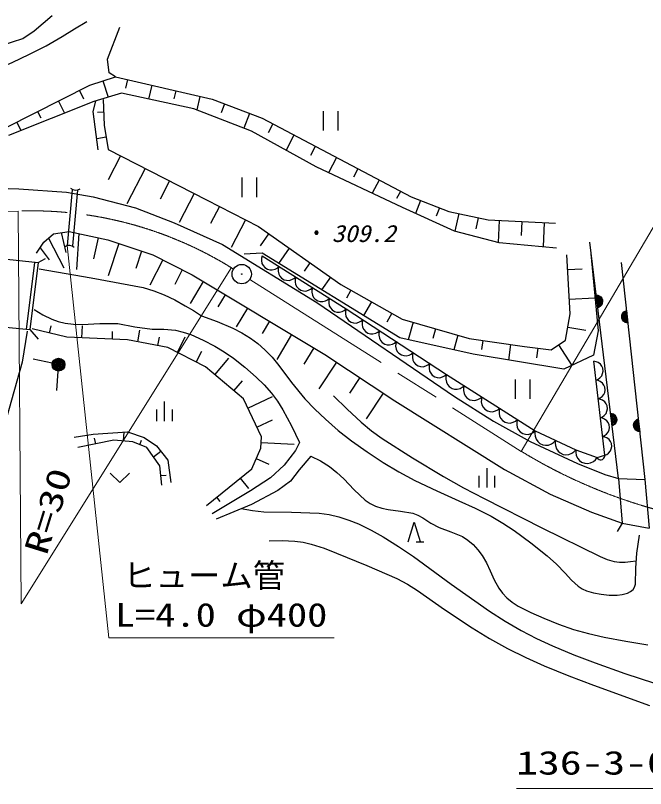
# Model space of a CAD drawing. Units: millimetres, scale not verified. Extents: x 40000 to 680000, y 20000 to 380000.
# Drawn here: x 354168 to 402784, y 265785 to 325430 of the extents above; entities that cross this region are included whole.
import ezdxf
from ezdxf.enums import TextEntityAlignment as Align

# ---------------------------------------------------------------- set-up
doc = ezdxf.new("R2010")
doc.units = ezdxf.units.MM
doc.header["$LTSCALE"] = 1000
doc.linetypes.add('CHAIN', pattern=[18.5, 12, -1.5, 3.5, -1.5])
for name, color, linetype, lineweight in [('M-BGD', 7, 'Continuous', 25), ('M-BGD-HTXT', 7, 'Continuous', 13), ('M-BMK', 2, 'CHAIN', 13), ('M-STR-STR1', 1, 'Continuous', 25)]:
    doc.layers.add(name, color=color, linetype=linetype, lineweight=lineweight)
doc.layers.add('M-BMK-SRVR', color=7, linetype='Continuous')
doc.styles.add('ＭＳ ゴシック', font='')
doc.styles.get('ＭＳ ゴシック').set_extended_font_data('MS Gothic')

# ---------------------------------------------------------------- blocks, each defined once
blk = doc.blocks.new('BUHIN10')
at = {"color": 7, "linetype": 'Continuous', "lineweight": 25}
for p, q in [((-473, 74), (476, 51)), ((453, 114), (-447, 136)), ((-408, 197), (414, 178)), ((371, 241), (-356, 259)), ((-295, 320), (310, 305)), ((194, 370), (-178, 379))]:
    blk.add_line(p, q, dxfattribs=at)
blk.add_lwpolyline([(-500, 12), (-457, 126), (-397, 222), (-297, 330), (-186, 387), (-67, 422), (88, 418), (204, 378), (313, 315), (408, 203), (465, 104), (500, -12)], close=True, dxfattribs=at)
blk = doc.blocks.new('BUHIN11')
at = {"color": 7, "linetype": 'Continuous', "lineweight": 25}
for p, q in [((472, -80), (-477, -45)), ((-454, -109), (445, -141)), ((405, -202), (-416, -173)), ((-374, -237), (353, -263)), ((291, -323), (-314, -301)), ((-198, -368), (174, -381))]:
    blk.add_line(p, q, dxfattribs=at)
blk.add_lwpolyline([(500, -18), (456, -131), (395, -227), (293, -333), (181, -389), (62, -423), (-93, -417), (-209, -375), (-316, -311), (-410, -198), (-466, -98), (-500, 18)], close=True, dxfattribs=at)
blk = doc.blocks.new('BUHIN12')
at = {"color": 3, "linetype": 'Continuous', "lineweight": 25}
for radius in [746, 22.5]:
    blk.add_circle((0, 0), radius, dxfattribs=at)
blk = doc.blocks.new('BUHIN33')
at = {"color": 7, "linetype": 'Continuous', "lineweight": 25}
blk.add_lwpolyline([(-497, -583), (-326, -654), (-152, -681), (73, -677), (252, -608), (413, -508), (567, -327), (640, -153), (680, 35), (648, 258), (592, 422), (497, 583)], dxfattribs=at)
blk = doc.blocks.new('BUHIN34')
at = {"color": 7, "linetype": 'Continuous', "lineweight": 25}
blk.add_lwpolyline([(-510, -578), (-339, -652), (-165, -682), (62, -681), (243, -615), (406, -518), (564, -339), (641, -165), (684, 24), (656, 248), (602, 414), (510, 578)], dxfattribs=at)
blk = doc.blocks.new('BUHIN35')
at = {"color": 7, "linetype": 'Continuous', "lineweight": 25}
blk.add_lwpolyline([(-530, -614), (-349, -690), (-166, -719), (73, -716), (263, -645), (433, -540), (598, -350), (676, -166), (719, 33), (687, 269), (629, 443), (530, 614)], dxfattribs=at)
blk = doc.blocks.new('BUHIN36')
at = {"color": 7, "linetype": 'Continuous', "lineweight": 25}
blk.add_lwpolyline([(-475, -724), (-273, -779), (-75, -785), (177, -748), (368, -646), (534, -512), (682, -287), (739, -81), (757, 135), (690, 381), (604, 557), (475, 724)], dxfattribs=at)
blk = doc.blocks.new('BUHIN39')
at = {"color": 7, "linetype": 'Continuous', "lineweight": 25}
blk.add_lwpolyline([(730, -22), (680, 148), (597, 293), (459, 458), (301, 550), (131, 610), (-95, 617), (-268, 567), (-431, 484), (-578, 328), (-667, 188), (-730, 22)], dxfattribs=at)
blk = doc.blocks.new('BUHIN69')
at = {"color": 7, "linetype": 'Continuous', "lineweight": 25}
for p, q in [((825, 460), (-660, 676)), ((-825, -464), (659, -679))]:
    blk.add_line(p, q, dxfattribs=at)
blk = doc.blocks.new('BUHIN70')
at = {"color": 7, "linetype": 'Continuous', "lineweight": 25}
blk.add_line((760, 37), (846, 631), dxfattribs=at)
blk.add_lwpolyline([(673, -560), (-742, 108), (804, 345)], dxfattribs=at)
blk = doc.blocks.new('BUHIN72')
at = {"color": 7, "linetype": 'Continuous', "lineweight": 25}
for p, q in [((-66, 616), (825, 486)), ((-742, 108), (742, -108)), ((-239, -572), (652, -701))]:
    blk.add_line(p, q, dxfattribs=at)
blk = doc.blocks.new('BUHIN73')
at = {"color": 7, "linetype": 'Continuous', "lineweight": 25}
blk.add_lwpolyline([(-460, -691), (349, -51), (-245, 793)], dxfattribs=at)
blk = doc.blocks.new('BUHIN75')
at = {"color": 7, "linetype": 'Continuous', "lineweight": 25}
for radius in [498, 440, 382, 322, 265, 195, 135, 77.5, 15]:
    blk.add_circle((0, 0), radius, dxfattribs=at)

msp = doc.modelspace()

# ---------------------------------------------------------------- linework, layer by layer
at = {"layer": 'M-BGD'}
for p, q in [((355610, 324248), (356988, 325430)), ((361278, 322066), (362227, 324537)), ((354737, 323654), (355610, 324248)), ((353152, 323138), (354737, 323654)), ((361387, 321011), (361278, 322066)), ((361894, 320706), (361387, 321011)), ((359910, 320045), (361894, 320706)), ((360902, 320376), (361319, 319122)), ((361894, 320706), (369334, 318970)), ((362824, 320489), (362669, 319827)), ((353462, 316793), (359910, 320045)), ((364684, 320055), (364434, 318984)), ((359104, 319638), (359430, 318991)), ((362342, 319435), (360227, 318789)), ((367940, 318229), (362342, 319435)), ((366544, 319621), (366398, 318998)), ((368404, 319187), (368160, 318143)), ((360227, 318789), (353619, 316162)), ((357492, 318825), (357964, 317889)), ((360157, 318009), (360364, 318825)), ((360924, 318959), (361022, 316975)), ((369334, 318970), (373193, 317497)), ((370299, 318602), (370042, 317928)), ((355880, 318013), (356120, 317537)), ((360547, 315051), (360157, 318009)), ((360973, 317967), (360490, 317943)), ((372374, 316507), (367940, 318229)), ((372228, 317865), (371795, 316732)), ((373193, 317497), (384689, 311426)), ((354268, 317200), (354595, 316550)), ((361022, 316975), (361326, 315086)), ((374014, 317063), (373655, 316385)), ((377369, 313751), (372374, 316507)), ((375656, 316196), (375043, 315035)), ((361174, 316030), (360434, 315911)), ((361326, 315086), (368904, 311211)), ((377299, 315329), (376921, 314614)), ((362273, 314602), (361325, 312747)), ((378941, 314462), (378327, 313300)), ((384043, 310608), (377369, 313751)), ((364168, 313633), (362773, 310905)), ((380583, 313594), (380239, 312942)), ((366062, 312664), (365336, 311245)), ((382225, 312727), (381691, 311716)), ((347890, 312297), (354436, 312045)), ((354436, 312045), (358100, 311793)), ((358553, 311987), (358160, 307692)), ((358951, 311950), (358558, 307656)), ((358100, 311793), (360164, 311441)), ((360164, 311441), (363437, 310585)), ((367957, 311695), (366811, 309456)), ((383868, 311860), (383571, 311298)), ((384689, 311426), (387616, 310307)), ((368904, 311211), (372908, 309144)), ((385421, 311146), (385042, 310157)), ((363437, 310585), (366408, 309427)), ((369905, 310694), (369226, 309378)), ((388047, 308800), (384043, 310608)), ((386884, 310587), (386638, 309941)), ((387616, 310307), (390630, 309661)), ((371907, 309661), (370800, 307515)), ((388370, 310145), (388080, 308791)), ((389877, 309822), (389694, 308969)), ((390630, 309661), (395840, 309402)), ((391499, 309618), (391414, 307916)), ((366408, 309427), (370134, 307765)), ((372908, 309144), (379268, 304679)), ((393235, 309532), (393182, 308454)), ((394972, 309446), (394879, 307567)), ((356351, 307931), (357096, 308582)), ((357096, 308582), (358305, 308768)), ((357700, 308675), (358057, 307142)), ((358305, 308768), (361283, 308117)), ((359050, 308606), (358888, 305829)), ((373703, 308586), (373058, 307667)), ((391491, 307896), (388047, 308800)), ((355793, 307093), (356351, 307931)), ((356723, 308257), (357891, 305950)), ((360539, 308280), (360185, 306661)), ((361283, 308117), (364773, 306954)), ((362156, 307826), (361329, 305345)), ((395926, 307465), (391491, 307896)), ((400696, 289700), (398491, 307935)), ((356072, 307512), (356774, 306584)), ((363901, 307245), (363458, 305916)), ((370134, 307765), (377423, 303284)), ((375293, 307470), (374474, 306304)), ((353507, 306618), (355923, 306362)), ((355923, 306362), (356492, 306675)), ((364773, 306954), (367798, 305418)), ((373197, 307090), (371819, 307004)), ((383832, 300546), (373197, 307090)), ((373197, 306875), (379685, 302794)), ((396964, 302397), (396706, 306961)), ((398557, 307047), (399117, 301105)), ((355639, 306362), (354985, 301189)), ((355923, 306362), (355269, 301189)), ((365529, 306570), (364537, 304616)), ((376883, 306353), (376432, 305712)), ((400912, 306362), (402735, 289623)), ((367042, 305802), (366469, 304675)), ((367798, 305418), (378034, 299276)), ((396770, 305820), (397905, 305884)), ((368651, 304906), (367637, 303217)), ((378473, 305237), (377789, 304264)), ((379268, 304679), (384004, 302010)), ((380057, 304234), (379714, 303626)), ((370357, 303883), (369791, 302939)), ((396899, 303538), (398877, 303650)), ((377423, 303284), (388041, 296044)), ((381636, 303344), (381030, 302270)), ((372063, 302859), (371190, 301404)), ((379685, 302794), (387428, 297737)), ((383214, 302454), (382831, 301773)), ((373769, 301835), (373199, 300885)), ((384004, 302010), (389171, 300503)), ((396619, 300373), (396964, 302397)), ((352854, 301445), (355269, 301189)), ((358119, 300598), (355467, 301249)), ((356793, 300924), (356930, 301479)), ((359294, 300551), (359331, 301478)), ((384865, 301758), (384470, 300404)), ((386587, 301256), (386370, 300512)), ((396792, 301385), (398174, 301150)), ((355067, 301075), (354696, 298686)), ((355269, 301189), (355923, 300450)), ((361644, 300458), (361667, 301053)), ((363598, 300261), (363771, 301151)), ((366658, 299435), (367273, 300628)), ((375475, 300812), (374327, 298898)), ((388310, 300754), (387981, 299627)), ((399117, 301105), (398772, 299211)), ((362819, 300412), (358119, 300598)), ((365936, 299807), (362819, 300412)), ((365157, 299958), (365282, 300604)), ((389472, 299297), (383832, 300546)), ((389171, 300503), (393433, 299900)), ((390236, 300352), (390138, 299659)), ((392368, 300050), (392197, 298846)), ((395500, 299641), (396619, 300373)), ((368821, 298318), (365936, 299807)), ((368100, 298690), (368537, 299537)), ((377181, 299788), (376421, 298521)), ((393433, 299900), (395500, 299641)), ((394467, 299771), (394371, 299006)), ((396060, 300007), (397097, 298421)), ((357001, 298593), (355533, 298904)), ((369554, 297701), (370632, 298982)), ((378034, 299276), (383432, 295693)), ((396490, 298134), (389472, 299297)), ((398772, 299211), (396490, 298134)), ((354696, 298686), (353451, 294276)), ((371753, 295852), (368821, 298318)), ((378934, 298679), (377572, 296627)), ((399636, 291493), (398799, 298748)), ((357449, 297991), (357326, 296496)), ((387428, 297737), (394265, 293377)), ((371020, 296468), (371679, 297252)), ((380733, 297485), (379932, 296277)), ((373149, 292920), (371753, 295852)), ((372102, 295119), (373999, 296022)), ((382532, 296290), (381223, 294317)), ((388041, 296044), (391062, 294131)), ((383432, 295693), (391911, 290410)), ((372800, 293653), (373993, 294221)), ((391062, 294131), (393882, 292570)), ((358707, 292895), (360158, 293114)), ((360158, 293114), (362805, 293297)), ((362494, 292602), (362561, 293280)), ((362805, 293297), (364086, 292870)), ((364086, 292870), (365062, 292224)), ((373102, 292036), (373149, 292920)), ((394265, 293377), (397404, 291912)), ((361756, 292675), (358975, 292102)), ((360366, 292389), (360275, 292826)), ((363232, 292529), (361756, 292675)), ((364293, 292102), (363232, 292529)), ((363763, 292315), (363904, 292666)), ((373125, 292478), (375661, 292345)), ((376072, 292490), (375768, 291853)), ((393882, 292570), (397524, 290858)), ((365318, 290675), (364293, 292102)), ((364806, 291388), (365390, 291808)), ((365062, 292224), (365928, 291126)), ((372404, 290454), (373102, 292036)), ((375768, 291853), (374907, 290742)), ((397404, 291912), (399043, 291319)), ((365928, 291126), (366147, 289394)), ((372753, 291245), (373712, 290822)), ((376966, 291439), (376063, 290379)), ((399043, 291319), (399636, 291493)), ((365452, 289199), (365318, 290675)), ((374907, 290742), (373841, 289744)), ((397524, 290858), (399639, 290002)), ((365385, 289937), (365796, 289974)), ((368905, 287628), (372404, 290454)), ((376063, 290379), (375383, 289495)), ((391911, 290410), (395414, 288489)), ((399639, 290002), (400696, 289700)), ((371497, 289721), (372142, 288922)), ((373841, 289744), (372299, 288747)), ((375383, 289495), (374408, 288770)), ((372299, 288747), (369355, 286980)), ((374408, 288770), (372390, 287704)), ((369682, 288256), (369936, 287941)), ((395414, 288489), (398616, 287095)), ((372390, 287704), (369648, 286556)), ((398616, 287095), (400987, 286263))]:
    msp.add_line(p, q, dxfattribs=at)
for points in [[(320850, 317189), (324754, 317057), (328674, 316984), (330543, 317005), (332419, 317087), (334629, 317271), (336847, 317516), (339591, 317841), (342324, 318226), (343619, 318472), (344911, 318779), (347000, 319364), (349084, 320010), (350828, 320595), (352552, 321236), (353916, 321806), (355264, 322436), (356532, 323094), (357778, 323810), (358724, 324387), (359663, 324974)], [(355986, 305889), (360006, 305198), (364030, 304446), (364839, 304193), (365640, 303879), (366472, 303485), (367274, 303039), (367893, 302657), (368514, 302258)], [(355614, 302746), (356285, 302338), (356979, 301988), (357474, 301812), (357998, 301690), (358647, 301610), (359313, 301589), (360690, 301652), (362060, 301654), (363380, 301416), (364713, 301239), (365613, 301224), (366513, 301149), (367111, 301006), (367698, 300804), (368639, 300388), (369547, 299921), (370277, 299488), (370981, 299000), (371871, 298294), (372732, 297533), (373356, 296926), (373934, 296281), (374391, 295664), (374800, 295011), (375463, 293765), (376072, 292491)], [(368514, 302258), (369738, 301806), (370931, 301301), (371632, 300943), (372302, 300534), (372871, 300114), (373413, 299638), (373977, 299055), (374494, 298433), (375476, 297122), (376505, 295847), (377271, 295043), (378080, 294280), (379069, 293421), (380095, 292609), (381298, 291750), (382537, 290938), (383747, 290214), (384987, 289543), (386668, 288743), (388384, 287993), (389640, 287424), (390867, 286801), (391770, 286272), (392651, 285686), (393944, 284732), (395195, 283734), (395908, 283090), (396587, 282393), (397069, 281871), (397583, 281402), (397892, 281196), (398236, 281040), (398781, 280887), (399366, 280786), (399976, 280712), (400588, 280699), (400980, 280747), (401386, 280860), (401623, 280975), (401819, 281138), (401935, 281324), (402002, 281552), (402027, 282779), (402111, 283947), (402207, 284651), (402319, 285343)], [(378712, 296086), (379750, 295042), (380833, 294039), (381629, 293393), (382462, 292795), (384809, 291306), (387197, 289862), (388745, 288986), (390331, 288159), (394773, 285904), (399281, 283679), (399817, 283460), (400361, 283303), (400777, 283242), (401200, 283242), (401627, 283290), (402056, 283362)], [(397404, 291912), (397397, 291701), (397438, 291506), (397532, 291268), (397677, 291104), (397848, 290973), (398102, 290881), (398317, 290873), (398532, 290906), (398758, 291028), (398910, 291154), (399043, 291319)], [(376966, 291439), (377694, 291058), (378396, 290623), (378958, 290181), (379492, 289682), (380303, 288826), (381146, 288025), (381528, 287776), (381951, 287572), (382428, 287415), (382932, 287314), (383887, 287196), (384823, 287019), (385217, 286872), (385598, 286664), (386207, 286272), (386852, 285928), (387763, 285603), (388653, 285220), (389084, 284938), (389479, 284607), (389851, 284210), (390173, 283777), (390511, 283199), (390802, 282579), (391107, 281891), (391462, 281238), (391745, 280854), (392076, 280506), (392501, 280155), (392960, 279853), (393932, 279363), (394942, 278923), (396070, 278465), (397215, 278065), (398383, 277735), (399579, 277460), (401262, 277145), (402958, 276871)], [(399043, 291319), (399086, 291257), (399138, 291210), (399215, 291162), (399291, 291145), (399367, 291144), (399459, 291171), (399522, 291213), (399577, 291268), (399616, 291350), (399633, 291418), (399636, 291493)], [(371591, 287393), (372464, 287234), (373343, 287137), (375458, 287115), (377590, 287032), (378361, 286918), (379129, 286743), (379891, 286500), (380635, 286201), (381602, 285731), (382546, 285205), (383723, 284471), (384876, 283681), (387793, 281552), (390749, 279470), (391944, 278703), (393180, 277983), (394375, 277358), (395596, 276787), (397238, 276101), (398902, 275472), (401174, 274673), (403465, 273904)], [(373752, 284884), (374739, 284912), (375727, 284879), (376366, 284795), (376995, 284651), (377975, 284334), (378948, 283956), (381278, 282997), (383593, 281978), (384412, 281547), (385201, 281063), (387284, 279599), (389400, 278186), (390749, 277370), (392140, 276599), (393535, 275898), (394964, 275248), (396860, 274477), (398780, 273761), (403088, 272204)]]:
    msp.add_lwpolyline(points, dxfattribs=at)
for centre, radius, start, end in [((358823, 312559), 607, 229.04321, 304.50775), ((358303, 307195), 500, 40.02673, 127.86487)]:
    msp.add_arc(centre, radius, start, end, dxfattribs=at)
at = {"layer": 'M-BGD-HTXT'}
for p, q in [((393200, 291800), (408543, 317893)), ((354373, 310341), (354598, 280048)), ((358160, 307692), (361365, 277407)), ((370849, 305985), (354598, 280048)), ((361365, 277407), (378771, 277407)), ((408675, 265785), (392821, 265785))]:
    msp.add_line(p, q, dxfattribs=at)
at = {"layer": 'M-BMK'}
for p, q in [((334645, 309937), (354373, 310341)), ((370840, 305957), (370987, 305864)), ((372254, 305062), (393200, 291800))]:
    msp.add_line(p, q, dxfattribs=at)
for centre, radius, start, end in [((355388, 281034), 29325, 58.20166, 91.98267), ((414408, 326593), 40747, 238.63495, 292.91766)]:
    msp.add_arc(centre, radius, start, end, dxfattribs=at)
at = {"layer": 'M-STR-STR1'}
for p, q in [((400696, 289700), (402735, 289623)), ((400696, 289700), (400987, 286263)), ((402735, 289623), (403052, 285872)), ((400987, 286263), (400604, 285624)), ((400987, 286263), (403052, 285872))]:
    msp.add_line(p, q, dxfattribs=at)

# ---------------------------------------------------------------- block references
at = {"layer": 'M-BGD', "rotation": 278.27518}
for name, p in [('BUHIN69', (378483, 317297)), ('BUHIN69', (372215, 312169)), ('BUHIN33', (373846, 306467)), ('BUHIN33', (375143, 305651)), ('BUHIN33', (376441, 304835)), ('BUHIN33', (377739, 304019)), ('BUHIN33', (379036, 303203)), ('BUHIN10', (399043, 303376)), ('BUHIN34', (380330, 302373)), ('BUHIN11', (401368, 302177)), ('BUHIN34', (381621, 301530)), ('BUHIN34', (382911, 300687)), ('BUHIN34', (384202, 299844)), ('BUHIN34', (385492, 299001)), ('BUHIN75', (357490, 298489)), ('BUHIN39', (398883, 298023)), ('BUHIN34', (386783, 298158)), ('BUHIN35', (388112, 297301)), ('BUHIN35', (389479, 296429)), ('BUHIN69', (393298, 296594)), ('BUHIN39', (399050, 296572)), ('BUHIN35', (390847, 295557)), ('BUHIN39', (399218, 295121)), ('BUHIN72', (365651, 294885)), ('BUHIN35', (392214, 294685)), ('BUHIN10', (400145, 294259)), ('BUHIN35', (393581, 293813)), ('BUHIN39', (399385, 293670)), ('BUHIN11', (402279, 293808)), ('BUHIN36', (395050, 293011)), ('BUHIN39', (399553, 292219)), ('BUHIN36', (396619, 292278)), ('BUHIN72', (390532, 289757)), ('BUHIN73', (362230, 289757)), ('BUHIN70', (384929, 285578))]:
    msp.add_blockref(name, p, dxfattribs=at)
at = {"layer": 'M-BMK-SRVR', "rotation": 278.27518}
msp.add_blockref('BUHIN12', (371628, 305476), dxfattribs=at)

# ---------------------------------------------------------------- texts
at = {"layer": 'M-BGD-HTXT', "style": 'ＭＳ ゴシック', "oblique": 15, "width": 1.1}
msp.add_text('309.2', height=1320, dxfattribs=at).set_placement((378575, 307554), align=Align.BOTTOM_LEFT)
at = {"layer": 'M-BGD-HTXT', "style": 'ＭＳ ゴシック'}
for s, height, width, p in [('・', 1320, 0.85, (376628, 307592)), ('L=4.0 φ400', 1833, 1.25, (361837, 277721)), ('136-3-0-2', 1833, 1.35, (392801, 266309))]:
    msp.add_text(s, height=height, dxfattribs=dict(at, width=width)).set_placement(p, align=Align.BOTTOM_LEFT)
at = {"layer": 'M-BGD-HTXT', "style": 'ＭＳ ゴシック', "width": 1.35}
msp.add_text('R=30', height=1833, rotation=72.8, dxfattribs=at).set_placement((357096, 283543), align=Align.BOTTOM_LEFT)
at = {"layer": 'M-BGD-HTXT', "style": 'ＭＳ ゴシック'}
msp.add_text('ヒューム管', height=1833, dxfattribs=at).set_placement((362476, 280759), align=Align.BOTTOM_LEFT)

doc.saveas('drawing.dxf')
